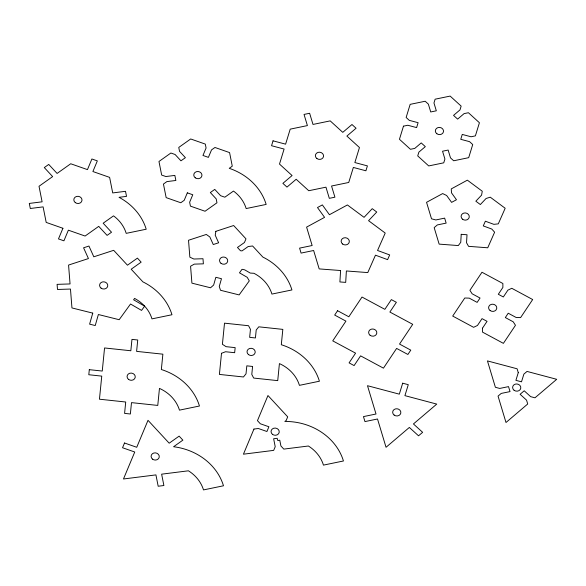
<?xml version="1.0" encoding="UTF-8"?>
<svg xmlns="http://www.w3.org/2000/svg" width="586" height="586" viewBox="0 0 586 586"><rect width="100%" height="100%" fill="white"/><g stroke="black" fill="none" stroke-linecap="round" stroke-linejoin="round"><path stroke-width="0.88" d="M482.498 328.16L482.498 332.108L503.396 343.359L515.468 325.296L513.226 321.809L505.33 317.561L508.223 313.217L516.12 317.473L520.602 317.605L532.674 299.541L511.776 288.29L507.894 290.151L503.33 296.97L498.312 294.275L502.876 287.448L502.876 283.499L481.978 272.248L469.906 290.312L472.148 293.798L480.044 298.047L477.143 302.383L469.247 298.135L464.771 298.003L452.7 316.066L473.598 327.318L477.48 325.457L482.036 318.63L487.054 321.333L482.498 328.16M340.591 270.527L339.902 281.947L345.696 282.386L346.377 270.966L367.781 272.585L375.465 255.174L387.595 259.642L389.675 254.932L377.538 250.471L385.222 233.06L368.565 220.68L376.747 212.022L372.242 208.675L364.06 217.333L347.41 204.954L329.427 214.718L322.351 204.902L317.487 207.539L324.571 217.355L306.595 227.112L312.14 245.519L299.585 248.12L301.079 253.093L313.635 250.5L319.18 268.908L340.591 270.527M461.226 234.319L460.75 242.326L458.303 245.563L439.141 244.12L434.175 227.632L437.339 224.929L446.151 223.112L444.649 218.131L435.845 219.955L431.516 218.805L426.549 202.316L442.65 193.578L446.642 195.49L451.601 202.375L456.465 199.738L451.498 192.853L451.264 188.904L467.364 180.166L482.278 191.248L481.575 195.131L475.839 201.203L480.344 204.551L486.08 198.478L490.262 197.182L505.176 208.264L498.298 223.859L493.873 224.343L485.362 221.215L483.282 225.918L491.793 229.053L494.613 232.203L487.735 247.79L468.566 246.34L466.537 242.765L467.013 234.752L461.226 234.319M89.306 369.671L88.801 374.74L101.752 376.124L99.452 399.205L125.719 402.011L124.591 413.386L130.363 414.002L131.498 402.626L157.766 405.424L159.465 388.393A37.328 32.772 7.4 0 1 179.463 410.141L199.46 406.01A58.065 50.982 7.4 0 0 161.348 369.517L162.879 354.178L136.604 351.373L137.739 339.997L131.967 339.382L130.832 350.758L104.557 347.959L102.257 371.048L89.306 369.671M221.508 353.292L219.406 374.417L243.446 376.974L246.017 373.817L246.816 365.84L252.588 366.455L251.79 374.432L253.687 378.065L277.727 380.629L279.419 363.598A37.328 32.772 7.4 0 1 299.424 385.346L319.414 381.215A58.065 50.982 7.4 0 0 281.302 344.722L282.833 329.383L258.792 326.82L256.221 329.977L255.423 337.961L249.651 337.346L250.449 329.361L248.552 325.728L224.511 323.164L222.409 344.29L226.079 346.663L235.162 347.637L234.656 352.706L225.573 351.739L221.508 353.292M215.846 231.338L215.223 235.228L218.637 242.78L213.267 244.538L209.854 236.986L206.316 234.451L188.524 240.26L189.857 257.173L193.885 259.027L202.983 258.734L203.386 263.839L194.288 264.132L190.575 266.234L191.915 283.148L210.535 287.785L213.648 285.038L215.853 277.303L221.479 278.709L219.274 286.437L220.504 290.268L239.132 294.912L249.299 280.862L247.197 277.317L239.469 272.834L242.025 269.304A37.328 32.772 7.4 0 1 244.743 269.868L250.266 273.076L253.943 273.296A37.328 32.772 7.4 0 1 271.926 294.077L291.923 289.945A58.065 50.982 7.4 0 0 262.858 257.078L252.588 245.981L248.171 246.538L242.018 250.903L240.48 250.727L237.462 247.468L244.45 242.509L245.981 238.846L233.646 225.522L215.846 231.338M92.756 313.122L89.607 324.146L95.232 325.545L98.375 314.521L119.17 319.707L130.531 304.017L141.556 310.412L144.625 306.17L133.601 299.776L134.597 298.413A37.328 32.772 7.4 0 1 151.972 318.872L171.969 314.741A58.065 50.982 7.4 0 0 142.903 281.866L131.191 269.216L141.145 262.147L137.424 258.126L127.462 265.194L113.684 250.317L93.811 256.807L88.947 246.047L83.571 247.797L88.442 258.565L68.569 265.055L70.056 283.939L57.091 284.356L57.494 289.469L70.467 289.052L71.953 307.936L92.756 313.122M273.047 140.83L271.545 145.716L284.1 149.049L279.493 164.073L292.077 175.536L282.884 183.359L286.979 187.095L296.172 179.265L308.756 190.728L325.955 187.176L329.317 198.339L334.914 197.182L331.551 186.018L348.743 182.466L353.351 167.45L365.906 170.782L367.407 165.889L354.852 162.556L359.46 147.54L346.875 136.077L356.068 128.246L351.974 124.518L342.781 132.348L330.196 120.884L312.997 124.437L309.635 113.274L304.039 114.424L307.401 125.594L290.209 129.147L285.602 144.163L273.047 140.83M403.476 126.151L399.447 139.278L410.449 149.298L414.778 148.405L421.224 142.911L425.319 146.639L418.873 152.133L417.715 155.913L428.718 165.933L443.741 162.827L444.906 159.048L442.547 151.217L448.144 150.06L450.502 157.89L453.674 160.776L468.697 157.671L472.726 144.544L469.562 141.658L460.757 139.321L462.251 134.428L471.063 136.772L475.393 135.871L479.421 122.745L468.419 112.724L464.09 113.618L457.644 119.112L453.542 115.383L459.988 109.89L461.153 106.11L450.151 96.089L435.12 99.195L433.962 102.975L436.321 110.805L430.725 111.963L428.359 104.132L425.194 101.246L410.163 104.352L406.135 117.478L409.306 120.364L418.111 122.701L416.609 127.594L407.805 125.258L403.476 126.151M402.685 383.193L399.315 394.158L367.488 385.705L376.014 414.009L363.459 416.602L364.961 421.583L377.516 418.99L386.042 447.286L409.343 427.443L418.536 435.808L422.631 432.322L413.438 423.949L436.746 404.098L404.919 395.645L408.281 384.68L402.685 383.193M518.273 372.645L515.907 380.336L521.503 381.823L523.869 374.132L527.034 371.429L556.7 379.31L534.981 397.806L530.652 396.656L524.206 390.789L520.112 394.275L526.558 400.15L527.715 403.996L505.996 422.499L498.049 396.121L501.22 393.418L510.025 391.602L508.531 386.621L499.719 388.437L495.39 387.287L487.449 360.91L517.108 368.792L518.273 372.645M62.922 228.276L58.475 238.912L63.918 240.817L68.364 230.181L85.095 236.041L98.726 226.357L107.084 235.382L111.523 232.232L103.173 223.207L113.523 215.853A37.328 32.772 7.4 0 1 126.21 233.353L146.207 229.221A58.065 50.982 7.4 0 0 119.031 197.314L126.517 196.376L125.514 191.314L112.71 192.926L109.619 177.382L92.896 171.53L97.342 160.894L91.899 158.989L87.453 169.618L70.723 163.758L57.091 173.441L48.733 164.424L44.294 167.574L52.645 176.598L39.013 186.275L42.104 201.818L29.3 203.43L30.304 208.491L43.108 206.88L46.199 222.416L62.922 228.276M187.322 192.845L184.209 200.309L180.774 202.749L166.153 197.621L163.45 184.041L166.885 181.601L175.866 180.473L174.855 175.412L165.882 176.54L161.67 175.067L158.967 161.487L170.885 153.019L175.097 154.499L180.957 160.82L185.396 157.671L179.536 151.342L178.759 147.43L190.684 138.97L205.298 144.09L206.082 148.002L202.961 155.458L208.404 157.37L211.524 149.906L214.959 147.474L229.58 152.594L232.276 166.175L229.251 168.329A58.065 50.982 7.4 0 1 266.161 204.426L246.171 208.557A37.328 32.772 7.4 0 0 233.484 191.058L224.841 197.196L220.629 195.717L214.769 189.395L210.33 192.545L216.19 198.874L216.966 202.785L205.049 211.246L190.428 206.125L189.652 202.214L192.772 194.757L187.322 192.845M124.518 443.001L122.54 447.741L134.751 452.018L123.478 478.982L155.927 474.894L158.183 486.241L163.89 485.523L161.633 474.169L188.428 470.8A37.328 32.772 7.4 0 1 203.496 489.911L223.486 485.779A58.065 50.982 7.4 0 0 173.588 446.737L182.869 440.145L179.14 436.123L169.186 443.192L148.009 420.323L136.736 447.279L124.518 443.001M253.943 429.062L243.432 454.187L273.677 450.378L275.215 446.708L273.633 438.753L277.149 438.306L277.823 440.555L279.771 440.203L280.921 445.99L283.8 449.103L308.39 446.005A37.328 32.772 7.4 0 1 323.45 465.116L343.447 460.984A58.065 50.982 7.4 0 0 284.833 421.459L286.166 420.514L287.704 416.844L267.963 395.528L257.459 420.653L260.338 423.766L268.901 426.762L266.923 431.508L258.353 428.505L253.943 429.062M337.573 310.719L334.679 315.063L345.93 321.121L332.745 340.862L355.585 353.153L349.08 362.88L354.098 365.583L360.602 355.856L383.442 368.155L396.627 348.414L407.885 354.471L410.779 350.135L399.527 344.07L412.712 324.329L389.873 312.038L396.378 302.31L391.36 299.607L384.856 309.335L362.016 297.043L348.831 316.784L337.573 310.719M514.105 390.283A4.109 3.604 7.4 0 0 520.756 388.291A4.109 3.604 7.4 0 0 515.284 384.145A4.109 3.604 7.4 0 0 514.105 390.283M394.151 415.071A4.109 3.604 7.4 0 0 400.802 413.086A4.109 3.604 7.4 0 0 395.323 408.94A4.109 3.604 7.4 0 0 394.151 415.071M272.541 434.38A4.109 3.604 7.4 0 0 279.185 432.387A4.109 3.604 7.4 0 0 273.713 428.241A4.109 3.604 7.4 0 0 272.541 434.38M152.58 459.168A4.109 3.604 7.4 0 0 159.231 457.183A4.109 3.604 7.4 0 0 153.759 453.037A4.109 3.604 7.4 0 0 152.58 459.168M490.079 310.514A4.109 3.604 7.4 0 0 496.73 308.522A4.109 3.604 7.4 0 0 491.251 304.376A4.109 3.604 7.4 0 0 490.079 310.514M370.118 335.302A4.109 3.604 7.4 0 0 376.769 333.317A4.109 3.604 7.4 0 0 371.297 329.171A4.109 3.604 7.4 0 0 370.118 335.302M248.508 354.603A4.109 3.604 7.4 0 0 255.159 352.618A4.109 3.604 7.4 0 0 249.687 348.472A4.109 3.604 7.4 0 0 248.508 354.603M128.554 379.398A4.109 3.604 7.4 0 0 135.205 377.413A4.109 3.604 7.4 0 0 129.733 373.267A4.109 3.604 7.4 0 0 128.554 379.398M462.581 219.237A4.109 3.604 7.4 0 0 469.232 217.252A4.109 3.604 7.4 0 0 463.76 213.106A4.109 3.604 7.4 0 0 462.581 219.237M342.627 244.032A4.109 3.604 7.4 0 0 349.278 242.04A4.109 3.604 7.4 0 0 343.806 237.901A4.109 3.604 7.4 0 0 342.627 244.032M221.017 263.334A4.109 3.604 7.4 0 0 227.668 261.349A4.109 3.604 7.4 0 0 222.197 257.203A4.109 3.604 7.4 0 0 221.017 263.334M101.063 288.129A4.109 3.604 7.4 0 0 107.714 286.136A4.109 3.604 7.4 0 0 102.235 281.998A4.109 3.604 7.4 0 0 101.063 288.129M436.826 133.718A4.109 3.604 7.4 0 0 443.47 131.733A4.109 3.604 7.4 0 0 437.998 127.587A4.109 3.604 7.4 0 0 436.826 133.718M316.865 158.513A4.109 3.604 7.4 0 0 323.516 156.521A4.109 3.604 7.4 0 0 318.044 152.382A4.109 3.604 7.4 0 0 316.865 158.513M195.255 177.814A4.109 3.604 7.4 0 0 201.906 175.829A4.109 3.604 7.4 0 0 196.435 171.683A4.109 3.604 7.4 0 0 195.255 177.814M75.301 202.61A4.109 3.604 7.4 0 0 81.952 200.617A4.109 3.604 7.4 0 0 76.48 196.478A4.109 3.604 7.4 0 0 75.301 202.61"/></g></svg>
